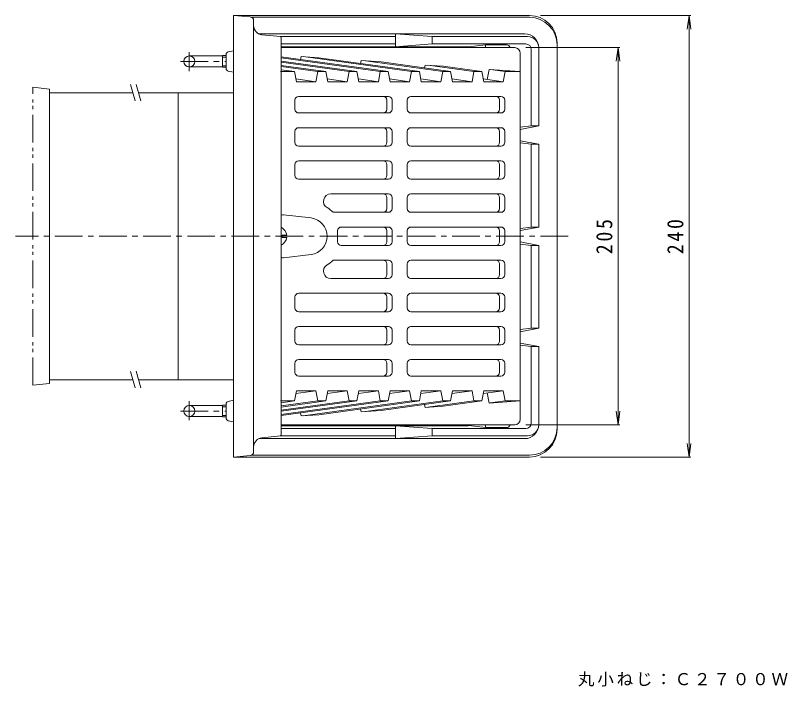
# Model space of a CAD drawing. Units: millimetres, scale not verified. Extents: x -283 to 515, y -412 to 369.
# Drawn here: x -187.6 to 232.3, y 3.8 to 368.6 of the extents above; entities that cross this region are included whole.
import ezdxf

# ---------------------------------------------------------------- set-up
doc = ezdxf.new("R2010")
doc.units = ezdxf.units.MM
doc.header["$LTSCALE"] = 3
doc.linetypes.add('CHAIN1', pattern=[8, 5, -1, 1, -1])
doc.linetypes.add('DOUBLE_CHAIN1', pattern=[8.8, 5, -1, 0.6, -0.6, 0.6, -1])
for name, color, linetype, lineweight in [('0-0_通り芯', 3, 'Continuous', 9), ('0-2_仕上', 6, 'Continuous', 9), ('0-3_建具', 4, 'Continuous', 9), ('0-4_その他', 7, 'Continuous', 9), ('0-5_寸法', 7, 'Continuous', 9)]:
    doc.layers.add(name, color=color, linetype=linetype, lineweight=lineweight)
doc.styles.add('ＭＳ ゴシック', font='')
doc.styles.get('ＭＳ ゴシック').set_extended_font_data('MS Gothic')

msp = doc.modelspace()

# ---------------------------------------------------------------- linework, layer by layer
at = {"layer": '0-0_通り芯'}
for p, q in [((-69.048, 368.589), (-69.048, 128.589)), ((91.952, 368.589), (-69.048, 368.589)), ((-59.867, 367.754), (-69.048, 368.589)), ((91.952, 367.589), (-59.233, 367.589)), ((-58.048, 131.415), (-58.048, 365.762)), ((89.452, 358.589), (-55.176, 358.589)), ((-43.499, 357.134), (-53.546, 358.139)), ((19.075, 357.089), (-43.336, 357.089)), ((19.075, 358.589), (38.952, 357.089)), ((90.952, 357.089), (38.952, 357.089)), ((38.952, 353.089), (38.952, 357.089)), ((-43.048, 356.636), (-43.048, 140.541)), ((19.075, 353.089), (-43.048, 353.089)), ((89.952, 353.089), (38.952, 353.089)), ((106.952, 143.589), (106.952, 353.589)), ((-69.048, 349.431), (-71.857, 348.84)), ((58.6, 351.589), (-43.048, 351.589)), ((58.979, 351.514), (67.952, 352.589)), ((92.952, 350.089), (92.952, 308.589)), ((96.952, 351.089), (96.952, 308.589)), ((-93.048, 346.589), (-75.048, 346.589)), ((-75.048, 346.764), (-75.048, 340.414)), ((-75.048, 346.764), (-73.048, 346.764)), ((-75.048, 345.949), (-73.048, 345.949)), ((-73.048, 347.372), (-73.048, 339.806)), ((-93.048, 340.589), (-75.048, 340.589)), ((-75.048, 341.229), (-73.048, 341.229)), ((-75.048, 340.414), (-73.048, 340.414)), ((-69.048, 337.747), (-71.857, 338.338)), ((-69.048, 326.589), (-99.12, 326.589)), ((86.951, 307.878), (92.952, 308.589)), ((96.952, 308.589), (86.951, 306.684)), ((96.952, 308.589), (92.952, 308.589)), ((86.951, 300.493), (96.952, 298.589)), ((86.951, 299.3), (92.952, 298.589)), ((96.952, 298.589), (92.952, 298.589)), ((92.952, 253.589), (92.952, 298.589)), ((96.952, 253.589), (96.952, 298.589)), ((86.951, 252.878), (92.952, 253.589)), ((96.952, 253.589), (86.951, 251.684)), ((96.952, 253.589), (92.952, 253.589)), ((86.951, 245.493), (96.952, 243.589)), ((86.951, 244.3), (92.952, 243.589)), ((96.952, 243.589), (92.952, 243.589)), ((92.952, 198.589), (92.952, 243.589)), ((96.952, 198.589), (96.952, 243.589)), ((86.951, 197.878), (92.952, 198.589)), ((86.951, 196.684), (96.952, 198.589)), ((96.952, 198.589), (92.952, 198.589)), ((96.952, 188.589), (86.951, 190.493)), ((86.951, 189.3), (92.952, 188.589)), ((92.952, 147.089), (92.952, 188.589)), ((96.952, 188.589), (92.952, 188.589)), ((96.952, 146.089), (96.952, 188.589)), ((-69.048, 170.589), (-99.12, 170.589)), ((-93.048, 156.589), (-75.048, 156.589)), ((-75.048, 150.414), (-75.048, 156.764)), ((-75.048, 156.764), (-73.048, 156.764)), ((-75.048, 155.949), (-73.048, 155.949)), ((-73.048, 149.806), (-73.048, 157.372)), ((-69.048, 159.431), (-71.857, 158.839)), ((-75.048, 151.229), (-73.048, 151.229)), ((-93.048, 150.589), (-75.048, 150.589)), ((-75.048, 150.414), (-73.048, 150.414)), ((-69.048, 147.747), (-71.857, 148.338)), ((58.6, 145.589), (-43.048, 145.589)), ((19.075, 144.089), (-43.048, 144.089)), ((38.952, 144.089), (38.952, 140.089)), ((89.952, 144.089), (38.952, 144.089)), ((58.979, 145.663), (67.952, 144.589)), ((67.952, 144.589), (67.952, 146.089)), ((79.438, 144.589), (67.952, 144.589)), ((89.452, 138.589), (-55.175, 138.589)), ((-43.499, 140.044), (-53.546, 139.039)), ((19.075, 140.089), (-43.336, 140.089)), ((19.075, 138.589), (38.952, 140.089)), ((90.952, 140.089), (38.952, 140.089)), ((-59.867, 129.423), (-69.048, 128.589)), ((91.952, 128.589), (-69.048, 128.589)), ((91.952, 129.589), (-59.233, 129.589))]:
    msp.add_line(p, q, dxfattribs=at)
at = {"layer": '0-0_通り芯', "linetype": 'CHAIN1'}
for p, q in [((-93.048, 348.65), (-93.048, 338.216)), ((-97.805, 343.589), (-73.048, 343.589)), ((112.904, 248.589), (-187.59, 248.589)), ((-93.048, 148.527), (-93.048, 158.961)), ((-97.805, 153.589), (-73.048, 153.589))]:
    msp.add_line(p, q, dxfattribs=at)
at = {"layer": '0-0_通り芯'}
for points in [[(19.075, 358.589), (19.075, 351.589), (38.952, 353.089)], [(79.438, 352.589), (67.952, 352.589), (67.952, 351.089)], [(19.075, 138.589), (19.075, 145.589), (38.952, 144.089)]]:
    msp.add_lwpolyline(points, dxfattribs=at)
for centre in [(-93.048, 343.589), (-93.048, 153.589)]:
    msp.add_circle(centre, 3, dxfattribs=at)
for centre, radius, start, end in [((-60.048, 365.762), 2, 0, 84.80493), ((91.952, 353.589), 15, 0, 90), ((91.952, 352.589), 15, 0, 90), ((-53.048, 363.114), 5, 180, 264.28929), ((-43.548, 356.636), 0.5, 0, 84.28912), ((89.452, 351.089), 7.5, 0.00189, 90), ((90.952, 351.089), 6, 0, 90), ((89.952, 350.089), 3, 0, 90), ((-71.548, 347.372), 1.5, 101.88881, 180), ((58.6, 350.589), 1, 30.00386, 90), ((79.438, 350.589), 2, 14.47964, 90), ((-71.548, 339.806), 1.5, 180, 258.11119), ((-71.548, 157.372), 1.5, 101.88881, 180), ((-71.548, 149.806), 1.5, 180, 258.11119), ((89.952, 147.089), 3, 270, 0), ((58.6, 146.589), 1, 270, 329.99614), ((79.438, 146.589), 2, 270, 345.52036), ((89.452, 146.089), 7.5, 270, 359.99811), ((90.952, 146.089), 6, 270, 0), ((91.952, 144.589), 15, 270, 0), ((91.952, 143.589), 15, 270, 0), ((-53.048, 134.064), 5, 95.71039, 180), ((-43.548, 140.541), 0.5, 275.70975, 0), ((-60.048, 131.415), 2, 275.19507, 0)]:
    msp.add_arc(centre, radius, start, end, dxfattribs=at)
at = {"layer": '0-2_仕上'}
for p, q in [((83.951, 351.089), (-43.048, 351.089)), ((15.087, 338.089), (-43.048, 346.088)), ((10.845, 338.089), (-43.048, 345.504)), ((-32.259, 346.279), (-32.573, 344.646)), ((-32.259, 346.279), (-22.686, 345.621)), ((27.816, 338.089), (-31.159, 346.203)), ((32.058, 338.089), (-22.686, 345.621)), ((86.951, 348.089), (86.951, 248.589)), ((-1.884, 338.089), (-43.048, 343.753)), ((-6.125, 338.089), (-43.048, 343.169)), ((-18.854, 338.089), (-43.048, 341.418)), ((-23.096, 338.089), (-43.048, 340.834)), ((0.354, 344.038), (0.055, 342.492)), ((0.354, 344.038), (11.209, 343.292)), ((44.786, 338.089), (2.736, 343.874)), ((49.028, 338.089), (11.209, 343.292)), ((35.207, 341.644), (34.897, 340.033)), ((35.207, 341.644), (45.103, 340.964)), ((61.757, 338.089), (36.631, 341.546)), ((65.999, 338.089), (45.103, 340.964)), ((-34.764, 332.589), (-35.825, 338.089)), ((-24.157, 332.589), (-23.096, 338.089)), ((-23.096, 338.089), (-18.854, 338.089)), ((-6.125, 338.089), (-7.187, 332.589)), ((-6.125, 338.089), (-1.884, 338.089)), ((9.784, 332.589), (10.845, 338.089)), ((10.845, 338.089), (15.087, 338.089)), ((26.755, 332.589), (27.816, 338.089)), ((27.816, 338.089), (32.058, 338.089)), ((43.725, 332.589), (44.786, 338.089)), ((44.786, 338.089), (49.028, 338.089)), ((49.028, 338.089), (50.089, 332.589)), ((60.696, 332.589), (61.757, 338.089)), ((61.757, 338.089), (65.999, 338.089)), ((70.061, 339.249), (69.006, 333.78)), ((70.061, 339.249), (86.951, 338.089)), ((78.727, 338.089), (70.526, 339.217)), ((77.666, 332.589), (78.727, 338.089)), ((78.727, 338.089), (86.951, 338.089)), ((-24.157, 332.589), (-35.053, 334.088)), ((-34.764, 332.589), (-24.157, 332.589)), ((-7.187, 332.589), (-18.082, 334.088)), ((9.784, 332.589), (-1.112, 334.088)), ((26.755, 332.589), (15.859, 334.088)), ((43.725, 332.589), (32.829, 334.088)), ((60.696, 332.589), (49.8, 334.088)), ((50.089, 332.589), (60.696, 332.589)), ((77.666, 332.589), (66.771, 334.088)), ((15.208, 324.589), (-33.564, 324.589)), ((76.466, 324.589), (27.515, 324.589)), ((-35.564, 317.589), (-35.564, 322.589)), ((14.38, 317.589), (14.38, 322.589)), ((17.208, 317.589), (17.208, 322.589)), ((25.515, 322.589), (25.515, 317.589)), ((75.638, 317.589), (75.638, 322.589)), ((78.466, 317.589), (78.466, 322.589)), ((15.208, 315.589), (-33.564, 315.589)), ((76.466, 315.589), (27.515, 315.589)), ((15.208, 307.589), (-33.564, 307.589)), ((76.466, 307.589), (27.515, 307.589)), ((-35.564, 299.589), (-35.564, 305.589)), ((14.38, 299.589), (14.38, 305.589)), ((17.208, 299.589), (17.208, 305.589)), ((25.515, 305.589), (25.515, 299.589)), ((75.637, 299.589), (75.637, 305.589)), ((78.466, 299.589), (78.466, 305.589)), ((15.208, 297.589), (-33.564, 297.589)), ((76.466, 297.589), (27.515, 297.589)), ((-35.564, 281.589), (-35.564, 287.589)), ((15.208, 289.589), (-33.564, 289.589)), ((14.38, 281.589), (14.38, 287.589)), ((17.209, 281.589), (17.208, 287.589)), ((25.515, 287.589), (25.515, 281.589)), ((76.466, 289.589), (27.515, 289.589)), ((75.638, 281.589), (75.638, 287.589)), ((78.466, 281.589), (78.466, 287.589)), ((15.208, 279.589), (-33.564, 279.589)), ((76.466, 279.589), (27.515, 279.589)), ((-16.106, 271.589), (15.208, 271.589)), ((14.38, 263.589), (14.38, 269.589)), ((17.208, 263.589), (17.209, 269.589)), ((25.515, 263.589), (25.515, 269.589)), ((76.466, 271.589), (27.515, 271.589)), ((75.637, 263.589), (75.637, 269.589)), ((78.466, 263.589), (78.466, 269.589)), ((15.208, 261.589), (-14.747, 261.589)), ((76.466, 261.589), (27.515, 261.589)), ((-41.795, 260.3), (-26.78, 258.508)), ((15.208, 253.589), (-10.392, 253.589)), ((76.466, 253.589), (27.515, 253.589)), ((-12.392, 251.589), (-12.392, 248.589)), ((-12.392, 245.589), (-12.392, 248.589)), ((14.38, 251.589), (14.38, 248.589)), ((14.38, 245.589), (14.38, 248.589)), ((17.208, 251.589), (17.208, 248.589)), ((17.209, 245.589), (17.208, 248.589)), ((25.515, 251.589), (25.515, 248.589)), ((25.515, 245.589), (25.515, 248.589)), ((75.637, 251.589), (75.637, 248.589)), ((75.637, 245.589), (75.637, 248.589)), ((78.466, 251.589), (78.466, 248.589)), ((78.466, 245.589), (78.466, 248.589)), ((86.951, 149.089), (86.951, 248.589)), ((15.208, 243.589), (-10.392, 243.589)), ((76.466, 243.589), (27.515, 243.589)), ((-41.795, 236.877), (-26.78, 238.67)), ((15.208, 235.589), (-14.747, 235.589)), ((76.466, 235.589), (27.515, 235.589)), ((14.38, 233.589), (14.38, 227.589)), ((17.208, 233.589), (17.208, 227.589)), ((25.515, 233.589), (25.515, 227.589)), ((75.638, 233.589), (75.638, 227.589)), ((78.466, 233.589), (78.466, 227.589)), ((-16.106, 225.589), (15.208, 225.589)), ((76.466, 225.589), (27.515, 225.589)), ((-35.564, 215.589), (-35.564, 209.589)), ((15.208, 217.589), (-33.564, 217.589)), ((14.38, 215.589), (14.38, 209.589)), ((17.208, 215.589), (17.208, 209.589)), ((25.515, 209.589), (25.515, 215.589)), ((76.466, 217.589), (27.515, 217.589)), ((75.637, 215.589), (75.637, 209.589)), ((78.466, 215.589), (78.466, 209.589)), ((15.208, 207.589), (-33.564, 207.589)), ((76.466, 207.589), (27.515, 207.589)), ((-35.564, 197.589), (-35.564, 191.589)), ((15.208, 199.589), (-33.564, 199.589)), ((14.38, 197.589), (14.38, 191.589)), ((17.208, 197.589), (17.208, 191.589)), ((25.515, 191.589), (25.515, 197.589)), ((76.466, 199.589), (27.515, 199.589)), ((75.637, 197.589), (75.637, 191.589)), ((78.466, 197.589), (78.466, 191.589)), ((15.208, 189.589), (-33.564, 189.589)), ((76.466, 189.589), (27.515, 189.589)), ((15.208, 181.589), (-33.564, 181.589)), ((76.466, 181.589), (27.515, 181.589)), ((-35.564, 179.589), (-35.564, 174.589)), ((14.38, 179.589), (14.38, 174.589)), ((17.208, 179.589), (17.208, 174.589)), ((25.515, 174.589), (25.515, 179.589)), ((75.637, 179.589), (75.638, 174.589)), ((78.466, 179.589), (78.466, 174.589)), ((15.208, 172.589), (-33.564, 172.589)), ((76.466, 172.589), (27.515, 172.589)), ((-34.764, 164.589), (-35.825, 159.089)), ((-24.157, 164.589), (-35.053, 163.09)), ((-34.764, 164.589), (-24.157, 164.589)), ((-24.157, 164.589), (-23.096, 159.089)), ((-7.187, 164.589), (-18.082, 163.09)), ((-6.126, 159.089), (-7.187, 164.589)), ((9.784, 164.589), (-1.112, 163.09)), ((9.784, 164.589), (10.845, 159.089)), ((26.755, 164.589), (15.859, 163.09)), ((26.755, 164.589), (27.816, 159.089)), ((43.725, 164.589), (32.829, 163.09)), ((43.725, 164.589), (44.786, 159.089)), ((49.028, 159.089), (50.089, 164.589)), ((60.696, 164.589), (49.8, 163.09)), ((50.089, 164.589), (60.696, 164.589)), ((60.696, 164.589), (61.757, 159.089)), ((77.666, 164.589), (66.77, 163.09)), ((77.666, 164.589), (78.727, 159.089)), ((70.061, 157.928), (69.006, 163.397)), ((-43.475, 159.089), (-35.825, 159.089)), ((15.087, 159.089), (-43.048, 151.09)), ((10.845, 159.089), (-43.048, 151.673)), ((-1.884, 159.089), (-43.048, 153.425)), ((-6.126, 159.089), (-43.048, 154.008)), ((-18.854, 159.089), (-43.048, 155.76)), ((-23.096, 159.089), (-43.048, 156.343)), ((-35.825, 159.089), (-43.048, 158.095)), ((27.816, 159.089), (-31.159, 150.974)), ((-23.096, 159.089), (-18.854, 159.089)), ((32.057, 159.089), (-22.686, 151.556)), ((-6.126, 159.089), (-1.884, 159.089)), ((44.786, 159.089), (2.736, 153.303)), ((10.845, 159.089), (15.087, 159.089)), ((49.028, 159.089), (11.209, 153.885)), ((27.816, 159.089), (32.057, 159.089)), ((35.207, 155.534), (34.896, 157.144)), ((35.207, 155.534), (45.103, 156.214)), ((61.757, 159.089), (36.631, 155.632)), ((44.786, 159.089), (49.028, 159.089)), ((65.999, 159.089), (45.103, 156.214)), ((61.757, 159.089), (65.999, 159.089)), ((70.061, 157.928), (86.951, 159.089)), ((78.727, 159.089), (70.526, 157.96)), ((78.727, 159.089), (86.951, 159.089)), ((-32.259, 150.899), (-32.574, 152.531)), ((-32.259, 150.899), (-22.686, 151.556)), ((0.353, 153.139), (0.055, 154.685)), ((0.353, 153.139), (11.209, 153.885)), ((83.951, 146.089), (-43.048, 146.089))]:
    msp.add_line(p, q, dxfattribs=at)
at = {"layer": '0-2_仕上', "color": 4}
for p, q in [((-42.549, 249.189), (-42.549, 247.989)), ((-40.082, 249.189), (-42.549, 249.189)), ((-40.082, 247.989), (-42.549, 247.989))]:
    msp.add_line(p, q, dxfattribs=at)
at = {"layer": '0-2_仕上'}
for points in [[(-43.475, 338.089), (-35.825, 338.089), (-43.048, 339.083)], [(-18.854, 338.089), (-17.793, 332.589), (-7.187, 332.589)], [(-1.884, 338.089), (-0.823, 332.589), (9.784, 332.589)], [(15.087, 338.089), (16.148, 332.589), (26.755, 332.589)], [(32.058, 338.089), (33.119, 332.589), (43.725, 332.589)], [(65.999, 338.089), (67.06, 332.589), (77.666, 332.589)], [(-18.854, 159.089), (-17.793, 164.589), (-7.187, 164.589)], [(-1.884, 159.089), (-0.823, 164.589), (9.784, 164.589)], [(15.087, 159.089), (16.148, 164.589), (26.755, 164.589)], [(32.057, 159.089), (33.118, 164.589), (43.725, 164.589)], [(65.999, 159.089), (67.06, 164.589), (77.666, 164.589)]]:
    msp.add_lwpolyline(points, dxfattribs=at)
for centre, radius, start, end in [((83.951, 348.089), 3, 0, 90), ((-33.564, 322.589), 2, 90, 180), ((12.38, 322.589), 2, 0, 90), ((15.208, 322.589), 2, 0, 90), ((27.515, 322.589), 2, 90, 180), ((73.637, 322.589), 2, 0, 90), ((76.466, 322.589), 2, 0, 90), ((-33.564, 317.589), 2, 180, 270), ((12.38, 317.589), 2, 270, 0), ((15.208, 317.589), 2, 270, 0), ((27.515, 317.589), 2, 180, 270), ((73.638, 317.589), 2, 270, 0), ((76.466, 317.589), 2, 270, 0), ((-33.564, 305.589), 2, 90, 180), ((12.38, 305.589), 2, 0, 90), ((15.208, 305.589), 2, 0, 90), ((27.515, 305.589), 2, 90, 180), ((73.638, 305.589), 2, 0, 90), ((76.466, 305.589), 2, 0, 90), ((-33.564, 299.589), 2, 180, 270), ((12.38, 299.589), 2, 270, 0), ((15.208, 299.589), 2, 270, 0), ((27.515, 299.589), 2, 180, 270), ((73.638, 299.589), 2, 270, 0), ((76.466, 299.589), 2, 270, 0), ((-33.564, 287.589), 2, 90, 180), ((12.38, 287.589), 2, 0, 90), ((15.208, 287.589), 2, 0, 90), ((27.515, 287.589), 2, 90, 180), ((73.637, 287.589), 2, 0, 90), ((76.466, 287.589), 2, 0, 90), ((-33.564, 281.589), 2, 180, 270), ((12.38, 281.589), 2, 270, 0), ((15.208, 281.589), 2, 270, 0), ((27.515, 281.589), 2, 180, 270), ((73.638, 281.589), 2, 270, 0), ((76.466, 281.589), 2, 270, 0), ((-16.106, 267.589), 4, 90, 239.72615), ((12.38, 269.589), 2, 0, 90), ((15.208, 269.589), 2, 0, 90), ((27.515, 269.589), 2, 90, 180), ((73.638, 269.589), 2, 0, 90), ((76.466, 269.589), 2, 0, 90), ((-27.197, 248.589), 18, 46.23851, 59.72658), ((12.38, 263.589), 2, 270, 0), ((15.208, 263.589), 2, 270, 0), ((27.515, 263.589), 2, 180, 270), ((73.637, 263.589), 2, 270, 0), ((76.466, 263.589), 2, 270, 0), ((-42.049, 258.317), 2, 82.71152, 119.98538), ((-28.049, 248.589), 10, 0, 82.71126), ((-10.392, 251.589), 2, 90, 180), ((12.38, 251.589), 2, 0, 90), ((15.208, 251.589), 2, 0, 90), ((27.515, 251.589), 2, 90, 180), ((73.638, 251.589), 2, 0, 90), ((76.466, 251.589), 2, 0, 90), ((-28.049, 248.589), 10, 277.28874, 0), ((-10.392, 245.589), 2, 180, 270), ((12.38, 245.589), 2, 270, 0), ((15.208, 245.589), 2, 270, 0), ((27.515, 245.589), 2, 180, 270), ((73.637, 245.589), 2, 270, 0), ((76.466, 245.589), 2, 270, 0), ((-42.049, 238.861), 2, 240.01779, 277.28848), ((-27.197, 248.589), 18, 300.27341, 313.76147), ((12.38, 233.589), 2, 0, 90), ((15.208, 233.589), 2, 0, 90), ((27.515, 233.589), 2, 90, 180), ((73.638, 233.589), 2, 0, 90), ((76.466, 233.589), 2, 0, 90), ((-16.106, 229.589), 4, 120.27385, 270), ((12.38, 227.589), 2, 270, 0), ((15.208, 227.589), 2, 270, 0), ((27.515, 227.589), 2, 180, 270), ((73.637, 227.589), 2, 270, 0), ((76.466, 227.589), 2, 270, 0), ((-33.564, 215.589), 2, 90, 180), ((12.38, 215.589), 2, 0, 90), ((15.208, 215.589), 2, 0, 90), ((27.515, 215.589), 2, 90, 180), ((73.638, 215.589), 2, 0, 90), ((76.466, 215.589), 2, 0, 90), ((-33.564, 209.589), 2, 180, 270), ((12.38, 209.589), 2, 270, 0), ((15.208, 209.589), 2, 270, 0), ((27.515, 209.589), 2, 180, 270), ((73.637, 209.589), 2, 270, 0), ((76.466, 209.589), 2, 270, 0), ((-33.564, 197.589), 2, 90, 180), ((12.38, 197.589), 2, 0, 90), ((15.208, 197.589), 2, 0, 90), ((27.515, 197.589), 2, 90, 180), ((73.638, 197.589), 2, 0, 90), ((76.466, 197.589), 2, 0, 90), ((-33.564, 191.589), 2, 180, 270), ((12.38, 191.589), 2, 270, 0), ((15.208, 191.589), 2, 270, 0), ((27.515, 191.589), 2, 180, 270), ((73.637, 191.589), 2, 270, 0), ((76.466, 191.589), 2, 270, 0), ((-33.564, 179.589), 2, 90, 180), ((12.38, 179.589), 2, 0, 90), ((15.208, 179.589), 2, 0, 90), ((27.515, 179.589), 2, 90, 180), ((73.638, 179.589), 2, 0, 90), ((76.466, 179.589), 2, 0, 90), ((-33.564, 174.589), 2, 180, 270), ((12.38, 174.589), 2, 270, 0), ((15.208, 174.589), 2, 270, 0), ((27.515, 174.589), 2, 180, 270), ((73.638, 174.589), 2, 270, 0), ((76.466, 174.589), 2, 270, 0), ((83.951, 149.089), 3, 270, 0)]:
    msp.add_arc(centre, radius, start, end, dxfattribs=at)
at = {"layer": '0-2_仕上', "color": 4}
for start, end in [(6.32591, 63.31055), (296.68945, 353.67409)]:
    msp.add_arc((-45.494, 248.589), 5.445, start, end, dxfattribs=at)
at = {"layer": '0-3_建具', "color": 7, "linetype": 'DOUBLE_CHAIN1'}
for p, q in [((-168.999, 326.589), (-168.999, 328.589)), ((-178.048, 167.589), (-168.999, 168.589)), ((-168.999, 168.589), (-168.999, 170.589))]:
    msp.add_line(p, q, dxfattribs=at)
at = {"layer": '0-3_建具', "color": 7}
for p, q in [((-125.094, 331.074), (-122.499, 322.125)), ((-121.988, 331.137), (-119.394, 322.188)), ((-125.094, 175.145), (-122.499, 166.195)), ((-121.988, 175.208), (-119.394, 166.259))]:
    msp.add_line(p, q, dxfattribs=at)
at = {"layer": '0-3_建具'}
for p, q in [((-168.999, 170.589), (-168.999, 326.589)), ((-123.793, 326.589), (-168.999, 326.589)), ((-99.12, 326.589), (-120.67, 326.589)), ((-99.12, 170.589), (-99.12, 326.589)), ((-123.773, 170.589), (-168.999, 170.589)), ((-99.12, 170.589), (-120.649, 170.589))]:
    msp.add_line(p, q, dxfattribs=at)
at = {"layer": '0-3_建具', "color": 7, "linetype": 'DOUBLE_CHAIN1'}
msp.add_lwpolyline([(-178.048, 167.589), (-178.048, 329.589), (-168.999, 328.589)], dxfattribs=at)
at = {"layer": '0-4_その他'}
for p, q in [((179.652, 368.589), (97.952, 368.589)), ((178.752, 368.589), (177.774, 361.153)), ((178.752, 128.589), (178.752, 368.589)), ((178.752, 368.589), (179.731, 361.153)), ((141.031, 351.089), (89.951, 351.089)), ((140.131, 351.089), (139.152, 343.653)), ((140.131, 146.089), (140.131, 351.089)), ((140.131, 351.089), (141.11, 343.653)), ((140.131, 146.089), (139.152, 153.525)), ((140.131, 146.089), (141.11, 153.525)), ((141.031, 146.089), (89.951, 146.089)), ((178.752, 128.589), (177.774, 136.025)), ((178.752, 128.589), (179.731, 136.025)), ((179.652, 128.589), (97.952, 128.589))]:
    msp.add_line(p, q, dxfattribs=at)

# ---------------------------------------------------------------- texts
at = {"layer": '0-4_その他', "color": 2, "char_height": 8.798, "attachment_point": 7, "rotation": 90, "style": 'ＭＳ ゴシック'}
for s, insert in [('\\T1.27;\\W0.9;205', (137.131, 238.839)), ('\\T1.27;\\W0.9;240', (175.752, 238.839))]:
    msp.add_mtext(s, dxfattribs=dict(at, insert=insert))
at = {"layer": '0-5_寸法', "insert": (118.285, 3.832), "char_height": 6.598, "attachment_point": 7, "style": 'ＭＳ ゴシック'}
msp.add_mtext('\\T1.17;丸小ねじ：Ｃ２７００Ｗ', dxfattribs=at)

doc.saveas('drawing.dxf')
